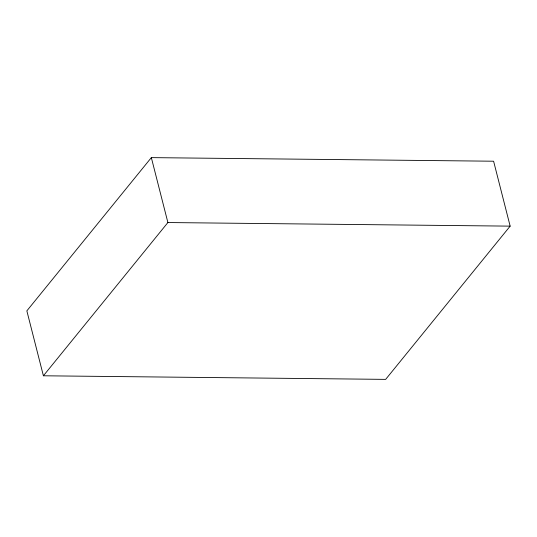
<?xml version="1.0" encoding="UTF-8"?>
<svg xmlns="http://www.w3.org/2000/svg" width="537" height="537" viewBox="0 0 537 537"><rect width="100%" height="100%" fill="white"/><g stroke="black" fill="none" stroke-linecap="round" stroke-linejoin="round"><path stroke-width="0.81" d="M151.34 157.623L26.85 310.863L43.396 375.786L385.66 379.377L510.15 226.137L493.604 161.214L151.34 157.623L167.893 222.546L43.396 375.786M167.893 222.546L510.15 226.137"/></g></svg>
